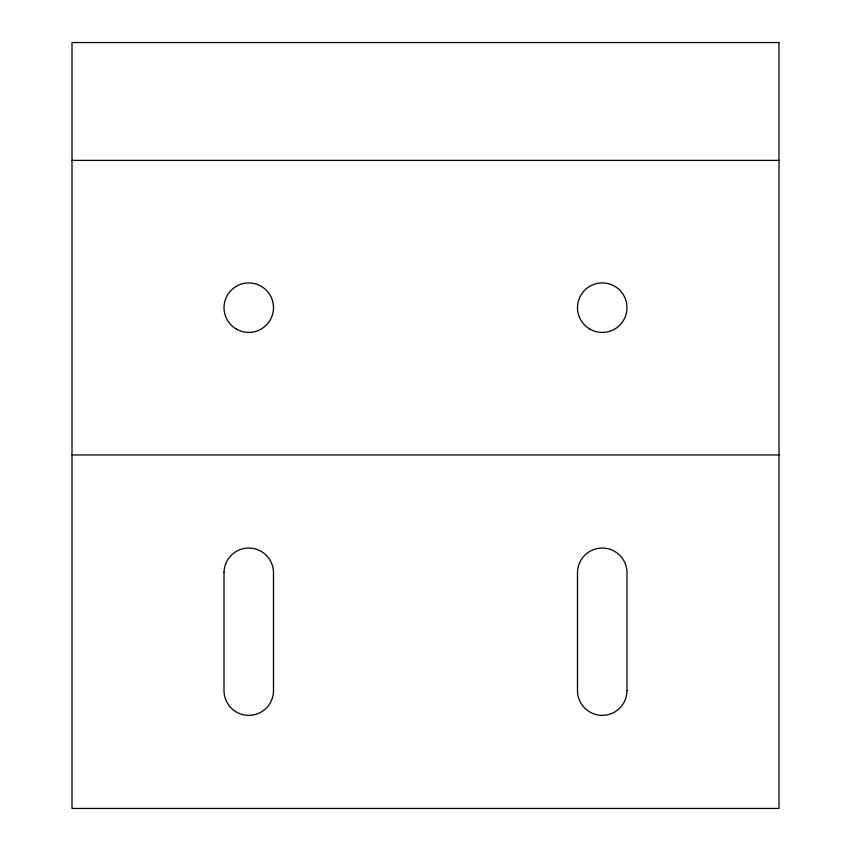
<?xml version="1.0" encoding="UTF-8"?>
<svg xmlns="http://www.w3.org/2000/svg" width="851" height="851" viewBox="0 0 851 851"><rect width="100%" height="100%" fill="white"/><g stroke="black" fill="none" stroke-linecap="round" stroke-linejoin="round"><path stroke-width="1.28" d="M72.005 160.382L778.995 160.382M72.005 454.955L778.995 454.955M224.015 572.159L224.004 690.618A24.743 24.743 0 0 0 248.758 715.361A24.743 24.743 0 0 0 273.501 690.618L273.49 573.414A24.743 24.743 0 0 0 249.386 548.055A24.743 24.743 0 0 0 224.015 572.159M778.995 42.55L72.005 42.55L72.005 808.45L778.995 808.45L778.995 42.55M626.996 690.618L626.996 572.787A24.743 24.743 0 0 0 602.242 548.044A24.743 24.743 0 0 0 577.499 572.787L577.499 690.618A24.743 24.743 0 0 0 602.242 715.361A24.743 24.743 0 0 0 626.996 690.618M589.871 329.103A24.743 24.743 0 0 0 626.996 307.668A24.743 24.743 0 0 0 589.871 286.244A24.743 24.743 0 0 0 589.871 329.103M236.387 329.103A24.743 24.743 0 0 0 273.501 307.668A24.743 24.743 0 0 0 236.387 286.244A24.743 24.743 0 0 0 236.387 329.103"/></g></svg>
